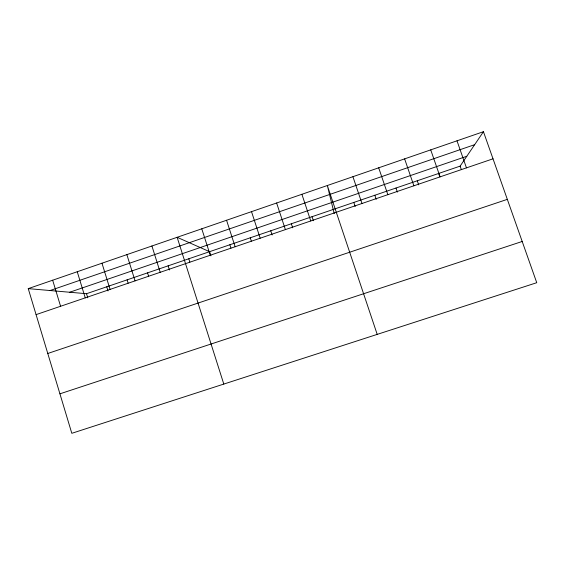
<?xml version="1.0" encoding="UTF-8"?>
<svg xmlns="http://www.w3.org/2000/svg" width="565" height="565" viewBox="0 0 565 565"><rect width="100%" height="100%" fill="white"/><g stroke="black" fill="none" stroke-linecap="round" stroke-linejoin="round"><path stroke-width="0.85" d="M28.25 288.63L86.509 293.708L460.129 166.124L483.442 131.694L536.75 282.705L71.812 433.306L28.25 288.63L483.442 131.694M50.059 290.53L474.657 144.668M69.7 292.239L466.803 156.265M36.082 314.627L493.019 158.814M47.778 353.478L507.328 199.353M59.925 393.826L522.194 241.474M457 140.812L466.464 167.869M460.129 166.124L461.273 169.401M430.728 149.873L440.093 176.866M438.638 173.462L439.775 176.739M417.26 180.758L418.665 184.847M404.625 158.871L413.884 185.8M395.994 188.025L397.386 192.1M378.691 167.812L387.851 194.678M374.842 195.243L376.226 199.318M352.927 176.697L361.988 203.499M353.803 202.425L355.173 206.493M377.201 334.381L327.333 185.518L334.233 213.634M312.057 216.685L313.398 220.731M301.894 194.289L310.757 220.964M291.349 223.754L292.677 227.794M276.624 202.997L285.389 229.616M270.748 230.788L272.118 234.976M251.517 211.656L260.183 238.211M250.253 237.787L251.34 241.135M226.565 220.258L235.139 246.75M229.863 244.751L230.944 248.091M210.922 255.839L209.58 251.679L177.142 237.3L223.804 384.073M201.776 228.804L210.251 255.239M188.795 258.777L189.854 262.103M168.123 265.832L169.429 269.985M151.921 245.994L160.213 272.302M147.557 272.86L148.595 276.172M126.871 254.631L135.063 280.876M127.097 279.845L128.128 283.15M101.975 263.212L110.076 289.4M106.75 286.794L108.021 290.919M86.509 293.708L87.773 297.819M77.243 271.737L85.251 297.861M52.665 280.212L60.589 306.272"/></g></svg>
